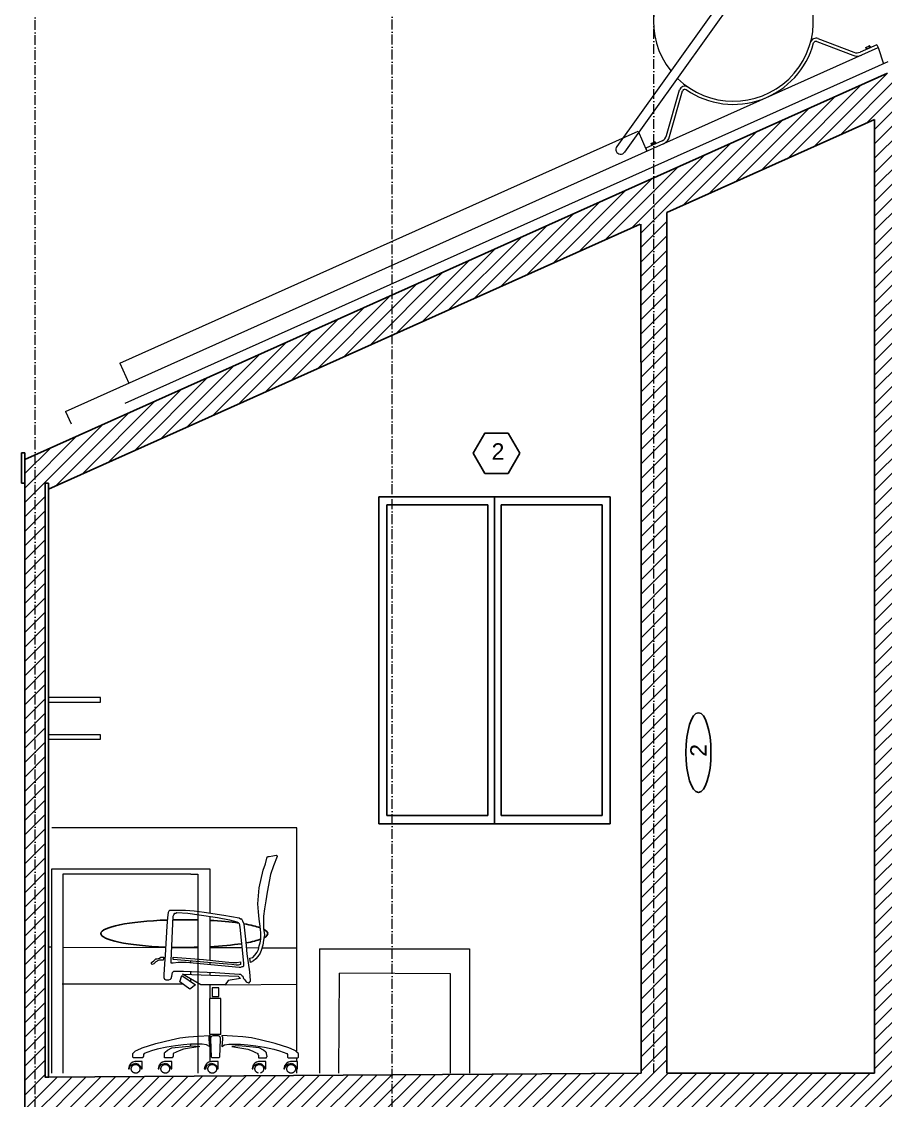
# Model space of a CAD drawing. Header units: millimetres. Extents: x 2499 to 8838, y 1331 to 6209.
# Drawn here: x 2984 to 3301.1, y 1738.9 to 2134.8 of the extents above; entities that cross this region are included whole.
import ezdxf

# ---------------------------------------------------------------- set-up
doc = ezdxf.new("R2010")
doc.units = ezdxf.units.MM
doc.header["$MEASUREMENT"] = 0
doc.linetypes.add('ACAD_ISO10W100', pattern=[18, 12, -3, 0, -3])
doc.layers.add('ARREDI', color=8, linetype='Continuous', lineweight=18)
for name, color, linetype in [('INFISSI', 4, 'Continuous'), ('NUMERAZIONE', 30, 'Continuous'), ('quote nuove', 2, 'Continuous'), ('STRUTTURA', 1, 'Continuous')]:
    doc.layers.add(name, color=color, linetype=linetype)
doc.styles.get("Standard").update_dxf_attribs({"font": 'Arial.ttf'})

msp = doc.modelspace()

# ---------------------------------------------------------------- hatches: boundary and pattern name
at = {"layer": 'STRUTTURA'}
h = msp.add_hatch(dxfattribs=at)
h.set_pattern_fill('ANSI31', color=0, scale=30)
h.set_pattern_definition([(45, (1417.8776, 1769.8616), (-2.6516504, 2.6516504), [])])
h.paths.add_polyline_path([(3120.05, 1748.28), (2993.88, 1747.42), (2993.88, 1747.41), (2992.68, 1747.41), (2992.68, 1871.41), (2992.68, 1965.41), (2993.88, 1965.41), (2993.88, 1963.2), (3120.05, 2019.65), (3120.05, 2034.44), (2988.93, 1975.77), (2988.93, 1499.4), (2993.88, 1499.4), (2993.88, 1730.41), (3114.86, 1730.41), (3114.86, 1499.4), (3120.05, 1499.4)])
h.paths.add_polyline_path([(3301.82, 2115.78), (3216.09, 2077.42), (3216.09, 2062.63), (3297.08, 2098.87), (3297.08, 1748.91), (3220.86, 1748.91), (3220.86, 1958.91), (3220.87, 2064.76), (3211.29, 2060.48), (3211.35, 1958.91), (3211.35, 1748.91), (3120.05, 1748.28), (3120.05, 1499.4), (3124.78, 1499.4), (3124.78, 1730.41), (3297.07, 1730.41), (3297.07, 1499.4), (3301.82, 1499.4)])
h.paths.add_polyline_path([(2988.93, 1975.77), (2985.18, 1974.09), (2985.18, 1965.41), (2985.18, 1499.4), (2988.93, 1499.4)])
h.paths.add_polyline_path([(3211.08, 2060.38), (3216.09, 2062.63), (3216.09, 2077.42), (3120.05, 2034.44), (3120.05, 2019.65)], flags=17)
h.paths.add_polyline_path([(3301.91, 2115.82), (3301.82, 2115.78), (3301.82, 1499.4), (3306.57, 1499.4), (3306.57, 1730.41), (3605.17, 1730.43), (3605.75, 1499.4), (3609.52, 1499.4), (3609.52, 1975.51), (3605.78, 1977.46)])
h.paths.add_polyline_path([(3604.58, 1963.4), (3605.12, 1748.91), (3306.58, 1748.91), (3306.58, 2098.87)], flags=16)
h.paths.add_polyline_path([(3507.74, 1977.81), (3507.74, 1808.11), (3550.27, 1808.11), (3587.93, 1808.11), (3587.93, 1809.11), (3587.94, 1809.11), (3587.94, 1808.11), (3590.43, 1808.11), (3590.43, 1809.42), (3590.43, 1809.42), (3590.43, 1808.11), (3597.8, 1808.11), (3601.13, 1808.11), (3601.13, 1794.82), (3604.59, 1794.81), (3601.13, 1794.81), (3601.13, 1794.82), (3402.83, 1795.29), (3402.72, 1751.85), (3308.25, 1751.85), (3308.25, 2068.58)], flags=0)
h.paths.add_polyline_path([(3502.88, 1980.02), (3502.88, 1973.95), (3454.54, 1973.95), (3451.67, 1968.98), (3443.12, 1968.98), (3440.25, 1973.95), (3393.1, 1973.95), (3393.1, 2029.97)], flags=0)
h.paths.add_polyline_path([(3396.76, 2025.71), (3490.83, 1981.57), (3396.76, 1981.61)], flags=0)
h.paths.add_polyline_path([(3399.2, 2021.08), (3479.41, 1984.05), (3399.2, 1984.05)], flags=0)
h.paths.add_polyline_path([(3416.94, 1980.82), (3420.97, 1980.82), (3429.02, 1980.58), (3429.02, 1979.45), (3420.97, 1979.21), (3416.94, 1979.21)], flags=0)
h.paths.add_polyline_path([(3406.37, 1774.06), (3587.94, 1774.06), (3587.94, 1751.86), (3406.37, 1751.85)], flags=0)
h.paths.add_polyline_path([(3352.39, 1918.79), (3352.39, 1928.99), (3344.97, 1928.99), (3344.97, 1918.79)], flags=8)
h.paths.add_polyline_path([(3443.71, 1970.76), (3451.38, 1970.76), (3451.38, 1983.12), (3443.71, 1983.12)], flags=8)
h.paths.add_polyline_path([(3326.29, 1863.37), (3326.29, 1871.04), (3313.93, 1871.04), (3313.93, 1863.37)], flags=8)

# ---------------------------------------------------------------- linework, layer by layer
at = {"layer": 'ARREDI'}
for p, q in [((3245.12, 2148.58), (3202.45, 2088.95)), ((3247.99, 2146.48), (3205.34, 2086.86)), ((3275.91, 2127.44), (3289.1, 2122.41)), ((3276.32, 2128.53), (3289.52, 2123.49)), ((3297.9, 2126.29), (3291.8, 2123.55)), ((3293.88, 2125.29), (3295.22, 2125.89)), ((3295.29, 2125.86), (3295.55, 2125.29)), ((3297.9, 2126.29), (3298.38, 2125.23)), ((3294.11, 2124.65), (3293.85, 2125.22)), ((3294.41, 2124.78), (3294.15, 2125.35)), ((3294.99, 2125.73), (3295.25, 2125.16)), ((3220.76, 2092.93), (3225.52, 2109.68)), ((3221.87, 2092.61), (3226.64, 2109.38)), ((3219.11, 2091.02), (3213.07, 2088.32)), ((3215.12, 2090.04), (3216.46, 2090.64)), ((3216.23, 2090.48), (3216.49, 2089.91)), ((3216.53, 2090.61), (3216.79, 2090.04)), ((3213.07, 2088.32), (3213.55, 2087.26)), ((3215.35, 2089.4), (3215.1, 2089.97)), ((3215.65, 2089.53), (3215.39, 2090.1)), ((3012.97, 1886.75), (2993.88, 1886.75)), ((2993.88, 1885.08), (3012.97, 1885.08)), ((3012.97, 1885.08), (3012.97, 1886.75)), ((3012.97, 1873.08), (2993.88, 1873.08)), ((3012.97, 1871.41), (3012.97, 1873.08)), ((2993.88, 1871.41), (3012.97, 1871.41)), ((2995.08, 1823.92), (3053.08, 1823.92)), ((3046.08, 1821.9), (2999.18, 1821.9)), ((2999.18, 1821.9), (2999.18, 1748.91)), ((3046.08, 1821.9), (3047.89, 1821.9)), ((3047.89, 1821.9), (3047.89, 1821.9)), ((3047.89, 1821.9), (3048.63, 1821.9)), ((3048.63, 1821.9), (3048.63, 1748.92)), ((3093.38, 1794.55), (3148.38, 1794.55)), ((3093.38, 1794.55), (3093.38, 1748.92)), ((3148.38, 1794.55), (3148.38, 1748.92)), ((3046.08, 1789.38), (3046.08, 1790.06)), ((3046.08, 1785.17), (3046.08, 1786.23)), ((3100.38, 1748.92), (3100.62, 1785.6)), ((3141.38, 1785.32), (3100.62, 1785.6)), ((3141.38, 1748.92), (3141.38, 1785.32)), ((3046.08, 1782.54), (3046.08, 1783.5)), ((3046.08, 1758.93), (3046.08, 1759.53))]:
    msp.add_line(p, q, dxfattribs=at)
at = {"layer": 'ARREDI', "lineweight": 0}
for p, q in [((3084.98, 1838.91), (2995.08, 1838.91)), ((3084.98, 1756.68), (3084.98, 1838.91)), ((3076.16, 1828.65), (3077.49, 1828.92)), ((3077.49, 1828.92), (3077.76, 1828.65)), ((3072.71, 1823.34), (3073.51, 1825.73)), ((3073.51, 1825.73), (3074.04, 1827.86)), ((3074.04, 1827.86), (3074.31, 1828.39)), ((3074.31, 1828.39), (3074.84, 1828.39)), ((3074.84, 1828.39), (3076.16, 1828.65)), ((3076.43, 1824.94), (3075.37, 1821.75)), ((3077.76, 1828.39), (3076.43, 1824.94)), ((3077.76, 1828.65), (3077.76, 1828.39)), ((3071.24, 1816.88), (3072.71, 1823.34)), ((3075.37, 1821.75), (3074.16, 1815.29)), ((3070.71, 1811.04), (3070.98, 1813.96)), ((3070.98, 1813.96), (3071.24, 1816.88)), ((3074.16, 1815.29), (3073.63, 1812.1)), ((3070.98, 1808.12), (3070.71, 1811.04)), ((3073.1, 1809.18), (3072.83, 1806.53)), ((3073.63, 1812.1), (3073.1, 1809.18)), ((3037.52, 1805.99), (3037.26, 1802.81)), ((3037.79, 1807.85), (3037.52, 1805.99)), ((3038.06, 1808.38), (3037.79, 1807.85)), ((3038.32, 1808.65), (3038.06, 1808.38)), ((3039.38, 1808.65), (3038.32, 1808.65)), ((3038.85, 1790.07), (3039.65, 1806.53)), ((3041.51, 1808.65), (3039.38, 1808.65)), ((3039.65, 1806.53), (3039.91, 1807.06)), ((3039.91, 1807.06), (3040.18, 1807.59)), ((3040.18, 1807.59), (3040.71, 1807.59)), ((3040.71, 1807.59), (3040.98, 1807.85)), ((3040.98, 1807.85), (3044.96, 1807.59)), ((3044.16, 1808.65), (3041.51, 1808.65)), ((3047.35, 1808.38), (3044.16, 1808.65)), ((3044.96, 1807.59), (3049.21, 1807.06)), ((3051.06, 1807.85), (3047.35, 1808.38)), ((3049.21, 1807.06), (3055.84, 1805.99)), ((3058.23, 1806.79), (3051.06, 1807.85)), ((3055.84, 1805.99), (3060.36, 1805.2)), ((3063.81, 1805.73), (3058.23, 1806.79)), ((3060.36, 1805.2), (3063.01, 1804.4)), ((3064.34, 1805.46), (3063.81, 1805.73)), ((3064.87, 1805.46), (3064.34, 1805.46)), ((3065.14, 1804.67), (3064.87, 1805.46)), ((3071.24, 1805.46), (3070.98, 1808.12)), ((3071.51, 1802.81), (3071.24, 1805.46)), ((3072.83, 1806.53), (3072.83, 1802.01)), ((3037.26, 1802.81), (3036.73, 1792.19)), ((3063.01, 1804.4), (3063.54, 1804.14)), ((3063.54, 1804.14), (3063.81, 1803.87)), ((3063.81, 1803.87), (3064.07, 1802.54)), ((3064.07, 1802.54), (3065.4, 1789.27)), ((3064.07, 1802.54), (3064.07, 1802.54)), ((3065.67, 1803.61), (3065.14, 1804.67)), ((3066.46, 1796.97), (3065.67, 1803.61)), ((3071.77, 1800.42), (3071.51, 1802.81)), ((3072.83, 1802.01), (3073.1, 1799.62)), ((3071.51, 1796.7), (3071.77, 1798.03)), ((3071.77, 1798.03), (3071.77, 1800.42)), ((3072.83, 1797.76), (3072.57, 1795.91)), ((3073.1, 1799.62), (3072.83, 1797.76)), ((3066.73, 1792.72), (3066.46, 1796.97)), ((3069.65, 1792.19), (3070.44, 1793.25)), ((3070.44, 1793.25), (3070.98, 1794.31)), ((3070.98, 1794.31), (3071.24, 1795.64)), ((3071.24, 1795.64), (3071.51, 1796.7)), ((3072.04, 1794.31), (3071.51, 1792.99)), ((3072.57, 1795.91), (3072.04, 1794.31)), ((3031.68, 1789.56), (3032.48, 1790.09)), ((3031.68, 1789.29), (3031.68, 1789.56)), ((3031.68, 1789.03), (3031.68, 1789.29)), ((3032.48, 1790.09), (3033.28, 1790.89)), ((3033.28, 1789.82), (3032.48, 1789.03)), ((3033.28, 1790.89), (3033.81, 1790.89)), ((3034.34, 1790.36), (3033.28, 1789.82)), ((3033.81, 1790.89), (3034.6, 1791.15)), ((3035.93, 1790.36), (3034.34, 1790.36)), ((3034.6, 1791.15), (3035.14, 1791.42)), ((3035.14, 1791.42), (3036.2, 1791.42)), ((3036.2, 1791.42), (3035.93, 1790.36)), ((3035.93, 1790.36), (3035.93, 1790.36)), ((3036.73, 1792.19), (3036.46, 1789)), ((3038.85, 1789.53), (3038.85, 1790.07)), ((3038.85, 1789.27), (3038.85, 1789.53)), ((3039.12, 1789.27), (3038.85, 1789.27)), ((3039.65, 1789.27), (3039.12, 1789.27)), ((3039.65, 1791.42), (3050.8, 1790.62)), ((3039.65, 1790.62), (3039.65, 1791.42)), ((3057.97, 1789.03), (3039.65, 1790.62)), ((3041.51, 1789.53), (3039.65, 1789.27)), ((3042.57, 1789.53), (3041.51, 1789.53)), ((3044.43, 1789.53), (3042.57, 1789.53)), ((3063.81, 1787.68), (3044.43, 1789.53)), ((3050.8, 1790.62), (3058.76, 1789.82)), ((3058.76, 1789.82), (3061.42, 1789.56)), ((3061.42, 1789.56), (3063.01, 1789.56)), ((3063.01, 1789.56), (3064.34, 1789.82)), ((3064.34, 1789.82), (3064.34, 1788.76)), ((3065.4, 1789.27), (3065.4, 1788.74)), ((3067.79, 1786.08), (3066.73, 1792.72)), ((3066.73, 1792.72), (3066.73, 1792.72)), ((3067.79, 1791.13), (3068.85, 1791.39)), ((3068.06, 1789.53), (3067.79, 1791.13)), ((3069.12, 1790.07), (3068.06, 1789.53)), ((3068.85, 1791.39), (3069.65, 1792.19)), ((3068.85, 1791.39), (3068.85, 1791.39)), ((3069.91, 1790.86), (3069.12, 1790.07)), ((3070.71, 1791.66), (3069.91, 1790.86)), ((3071.51, 1792.99), (3070.71, 1791.66)), ((3031.95, 1788.76), (3031.68, 1789.03)), ((3032.48, 1789.03), (3031.95, 1788.76)), ((3036.46, 1789), (3036.2, 1785.02)), ((3039.12, 1784.49), (3039.38, 1785.82)), ((3039.38, 1785.82), (3039.65, 1786.08)), ((3039.65, 1786.08), (3039.91, 1786.35)), ((3039.91, 1786.35), (3040.44, 1786.35)), ((3040.44, 1786.35), (3041.24, 1786.35)), ((3041.24, 1786.35), (3043.37, 1786.35)), ((3043.37, 1786.35), (3055.05, 1785.82)), ((3055.05, 1785.82), (3063.81, 1785.29)), ((3061.15, 1788.76), (3057.97, 1789.03)), ((3062.75, 1788.5), (3061.15, 1788.76)), ((3063.54, 1788.5), (3062.75, 1788.5)), ((3064.34, 1788.76), (3063.54, 1788.5)), ((3064.34, 1787.68), (3063.81, 1787.68)), ((3064.87, 1787.94), (3064.34, 1787.68)), ((3065.14, 1787.94), (3064.87, 1787.94)), ((3065.4, 1788.21), (3065.14, 1787.94)), ((3065.4, 1788.74), (3065.4, 1788.21)), ((3068.06, 1782.9), (3067.79, 1786.08)), ((3043.22, 1781.52), (2998.89, 1781.52)), ((3036.2, 1785.02), (3036.2, 1783.96)), ((3036.2, 1783.96), (3036.46, 1783.43)), ((3036.46, 1783.43), (3036.99, 1783.16)), ((3036.99, 1783.16), (3037.52, 1783.16)), ((3037.52, 1783.16), (3038.06, 1783.16)), ((3038.06, 1783.16), (3038.59, 1783.43)), ((3038.59, 1783.43), (3038.85, 1783.69)), ((3038.85, 1783.69), (3039.12, 1784.49)), ((3042.04, 1782.37), (3042.83, 1784.76)), ((3045.75, 1779.71), (3042.04, 1782.37)), ((3042.83, 1784.76), (3047.88, 1781.3)), ((3042.83, 1784.76), (3042.83, 1784.76)), ((3043.1, 1785.29), (3063.54, 1784.49)), ((3049.74, 1781.3), (3043.1, 1785.29)), ((3059.83, 1782.9), (3058.76, 1781.3)), ((3058.76, 1781.3), (3084.98, 1781.52)), ((3064.34, 1783.69), (3059.83, 1782.9)), ((3063.54, 1784.49), (3064.34, 1783.69)), ((3063.81, 1785.29), (3064.34, 1785.29)), ((3064.34, 1785.29), (3064.6, 1785.02)), ((3064.34, 1783.69), (3064.34, 1783.69)), ((3064.6, 1785.02), (3064.87, 1784.76)), ((3064.87, 1784.76), (3065.14, 1784.49)), ((3065.14, 1784.49), (3065.4, 1783.69)), ((3065.4, 1783.69), (3065.93, 1783.16)), ((3065.93, 1783.16), (3066.46, 1782.37)), ((3066.46, 1782.37), (3067.26, 1782.1)), ((3067.26, 1782.1), (3067.52, 1782.1)), ((3067.52, 1782.1), (3067.79, 1782.37)), ((3067.79, 1782.37), (3068.06, 1782.63)), ((3068.06, 1782.63), (3068.06, 1782.9)), ((3047.88, 1781.3), (3045.75, 1779.71)), ((3058.76, 1781.3), (3049.74, 1781.3)), ((3056.37, 1780.24), (3053.98, 1780.24)), ((3053.98, 1780.24), (3053.98, 1777.06)), ((3056.37, 1777.06), (3056.37, 1780.24)), ((3056.37, 1780.24), (3056.37, 1780.24)), ((3052.92, 1776.26), (3052.92, 1763.25)), ((3057.17, 1776.26), (3052.92, 1776.26)), ((3053.98, 1777.06), (3056.37, 1777.06)), ((3057.17, 1763.25), (3057.17, 1776.26)), ((3038.85, 1761.13), (3042.04, 1761.92)), ((3042.04, 1761.92), (3045.22, 1762.19)), ((3045.22, 1762.19), (3048.94, 1762.45)), ((3048.94, 1762.45), (3052.92, 1762.72)), ((3052.92, 1762.72), (3052.66, 1762.45)), ((3052.66, 1762.45), (3052.66, 1762.19)), ((3052.66, 1762.19), (3052.66, 1761.39)), ((3052.92, 1763.25), (3057.17, 1763.25)), ((3053.45, 1761.92), (3053.72, 1762.45)), ((3053.45, 1761.39), (3053.45, 1761.92)), ((3053.72, 1762.45), (3054.25, 1762.72)), ((3054.25, 1762.72), (3054.52, 1762.72)), ((3054.52, 1762.72), (3055.05, 1762.72)), ((3055.05, 1762.72), (3055.84, 1762.72)), ((3055.05, 1762.72), (3055.05, 1762.72)), ((3055.84, 1762.72), (3056.11, 1762.72)), ((3056.11, 1762.72), (3056.64, 1762.45)), ((3056.64, 1762.45), (3056.91, 1761.92)), ((3056.91, 1761.92), (3056.91, 1761.39)), ((3061.42, 1762.45), (3057.44, 1762.72)), ((3057.44, 1762.72), (3057.44, 1762.45)), ((3057.44, 1762.45), (3057.7, 1762.19)), ((3057.7, 1762.19), (3057.7, 1761.39)), ((3065.14, 1762.19), (3061.42, 1762.45)), ((3068.32, 1761.92), (3065.14, 1762.19)), ((3071.51, 1761.13), (3068.32, 1761.92)), ((3026.37, 1757.41), (3028.23, 1758.21)), ((3028.23, 1758.21), (3033.28, 1759.8)), ((3033.81, 1757.68), (3031.68, 1757.15)), ((3033.28, 1759.8), (3038.85, 1761.13)), ((3037.26, 1758.47), (3033.81, 1757.68)), ((3040.44, 1759), (3037.26, 1758.47)), ((3037.52, 1757.41), (3039.12, 1758.21)), ((3039.12, 1758.21), (3044.16, 1758.74)), ((3043.37, 1759.27), (3040.44, 1759)), ((3043.37, 1757.68), (3041.77, 1757.15)), ((3046.02, 1759.53), (3043.37, 1759.27)), ((3049.47, 1758.74), (3043.37, 1757.68)), ((3044.16, 1758.74), (3046.82, 1759)), ((3048.14, 1759.53), (3046.02, 1759.53)), ((3046.82, 1759), (3049.47, 1758.74)), ((3050.27, 1759.53), (3048.14, 1759.53)), ((3049.47, 1758.74), (3049.47, 1758.74)), ((3051.86, 1759.27), (3050.27, 1759.53)), ((3052.92, 1758.74), (3051.86, 1759.27)), ((3052.66, 1761.39), (3052.92, 1758.74)), ((3052.92, 1758.74), (3052.92, 1758.74)), ((3053.72, 1754.76), (3053.45, 1761.39)), ((3056.91, 1761.39), (3056.64, 1754.76)), ((3057.7, 1761.39), (3057.44, 1758.74)), ((3057.44, 1758.74), (3058.5, 1759.27)), ((3057.44, 1758.74), (3057.44, 1758.74)), ((3058.5, 1759.27), (3060.09, 1759.53)), ((3060.09, 1759.53), (3062.21, 1759.53)), ((3063.54, 1759), (3061.15, 1758.74)), ((3061.15, 1758.74), (3066.99, 1757.68)), ((3061.15, 1758.74), (3061.15, 1758.74)), ((3062.21, 1759.53), (3064.34, 1759.53)), ((3066.46, 1758.74), (3063.54, 1759)), ((3064.34, 1759.53), (3066.99, 1759.27)), ((3071.24, 1758.21), (3066.46, 1758.74)), ((3066.99, 1759.27), (3069.91, 1759)), ((3066.99, 1757.68), (3068.59, 1757.15)), ((3069.91, 1759), (3073.1, 1758.47)), ((3072.83, 1757.41), (3071.24, 1758.21)), ((3077.08, 1759.8), (3071.51, 1761.13)), ((3073.1, 1758.47), (3076.55, 1757.68)), ((3076.55, 1757.68), (3078.67, 1757.15)), ((3082.13, 1758.21), (3077.08, 1759.8)), ((3083.98, 1757.41), (3082.13, 1758.21)), ((3024.78, 1756.08), (3025.05, 1756.35)), ((3024.78, 1755.02), (3024.78, 1756.08)), ((3024.78, 1754.76), (3024.78, 1755.02)), ((3025.05, 1754.49), (3024.78, 1754.76)), ((3025.05, 1756.35), (3025.31, 1756.61)), ((3025.31, 1754.49), (3025.05, 1754.49)), ((3025.31, 1756.61), (3025.84, 1757.15)), ((3025.58, 1754.49), (3025.31, 1754.49)), ((3027.97, 1754.49), (3025.58, 1754.49)), ((3025.84, 1757.15), (3026.37, 1757.41)), ((3028.5, 1754.49), (3027.97, 1754.49)), ((3028.76, 1755.02), (3028.5, 1754.76)), ((3028.5, 1754.76), (3028.5, 1754.49)), ((3029.03, 1756.08), (3028.76, 1755.82)), ((3028.76, 1755.82), (3028.76, 1755.55)), ((3028.76, 1755.55), (3028.76, 1755.02)), ((3030.36, 1756.61), (3029.03, 1756.08)), ((3031.68, 1757.15), (3030.36, 1756.61)), ((3036.46, 1756.35), (3036.73, 1756.61)), ((3036.46, 1756.08), (3036.46, 1756.35)), ((3036.46, 1755.02), (3036.46, 1756.08)), ((3036.46, 1754.76), (3036.46, 1755.02)), ((3036.46, 1754.49), (3036.46, 1754.76)), ((3036.73, 1754.49), (3036.46, 1754.49)), ((3036.73, 1756.61), (3037.52, 1757.41)), ((3036.99, 1754.49), (3036.73, 1754.49)), ((3038.85, 1754.49), (3036.99, 1754.49)), ((3039.38, 1754.49), (3038.85, 1754.49)), ((3039.65, 1755.02), (3039.38, 1754.76)), ((3039.38, 1754.76), (3039.38, 1754.49)), ((3040.71, 1756.61), (3039.65, 1756.08)), ((3039.65, 1756.08), (3039.65, 1755.82)), ((3039.65, 1755.82), (3039.65, 1755.55)), ((3039.65, 1755.55), (3039.65, 1755.02)), ((3041.77, 1757.15), (3040.71, 1756.61)), ((3053.98, 1754.49), (3053.72, 1754.76)), ((3055.05, 1754.49), (3053.98, 1754.49)), ((3056.11, 1754.49), (3055.05, 1754.49)), ((3056.37, 1754.49), (3056.11, 1754.49)), ((3056.64, 1754.76), (3056.37, 1754.49)), ((3068.59, 1757.15), (3069.65, 1756.61)), ((3069.65, 1756.61), (3070.71, 1756.08)), ((3070.71, 1756.08), (3070.71, 1755.82)), ((3070.71, 1755.82), (3070.98, 1755.55)), ((3070.98, 1755.55), (3070.98, 1755.02)), ((3070.98, 1755.02), (3070.98, 1754.76)), ((3070.98, 1754.76), (3070.98, 1754.49)), ((3070.98, 1754.49), (3071.51, 1754.49)), ((3071.51, 1754.49), (3073.37, 1754.49)), ((3073.63, 1756.61), (3072.83, 1757.41)), ((3073.37, 1754.49), (3073.63, 1754.49)), ((3073.9, 1756.35), (3073.63, 1756.61)), ((3073.63, 1754.49), (3073.9, 1754.49)), ((3073.9, 1756.08), (3073.9, 1756.35)), ((3074.16, 1755.02), (3073.9, 1756.08)), ((3073.9, 1754.76), (3074.16, 1755.02)), ((3073.9, 1754.49), (3073.9, 1754.76)), ((3078.67, 1757.15), (3080, 1756.61)), ((3080, 1756.61), (3081.33, 1756.08)), ((3081.33, 1756.08), (3081.6, 1755.82)), ((3081.6, 1755.82), (3081.6, 1755.55)), ((3081.6, 1755.55), (3081.6, 1755.02)), ((3081.6, 1755.02), (3081.6, 1754.76)), ((3081.6, 1754.76), (3081.86, 1754.49)), ((3081.86, 1754.49), (3082.39, 1754.49)), ((3082.39, 1754.49), (3084.78, 1754.49)), ((3084.52, 1757.15), (3083.98, 1757.41)), ((3085.05, 1756.61), (3084.52, 1757.15)), ((3084.78, 1754.49), (3085.05, 1754.49)), ((3084.98, 1753.16), (3084.98, 1754.49)), ((3085.31, 1756.35), (3085.05, 1756.61)), ((3085.05, 1754.49), (3085.31, 1754.49)), ((3085.58, 1756.08), (3085.31, 1756.35)), ((3085.31, 1754.49), (3085.58, 1754.76)), ((3085.58, 1755.02), (3085.58, 1756.08)), ((3085.58, 1754.76), (3085.58, 1755.02)), ((3023.45, 1751.57), (3023.19, 1750.51)), ((3023.19, 1750.51), (3023.45, 1750.51)), ((3023.19, 1750.51), (3023.19, 1750.51)), ((3023.98, 1752.37), (3023.45, 1751.57)), ((3023.45, 1750.51), (3023.72, 1751.3)), ((3023.72, 1751.3), (3024.25, 1751.84)), ((3024.25, 1752.63), (3023.98, 1752.37)), ((3024.78, 1752.9), (3024.25, 1752.63)), ((3024.25, 1751.84), (3024.52, 1752.1)), ((3024.25, 1750.61), (3024.26, 1750.71)), ((3024.25, 1750.51), (3024.25, 1750.61)), ((3024.25, 1750.41), (3024.25, 1750.51)), ((3024.26, 1750.31), (3024.25, 1750.41)), ((3024.26, 1750.71), (3024.28, 1750.81)), ((3024.28, 1750.21), (3024.26, 1750.31)), ((3024.28, 1750.81), (3024.3, 1750.91)), ((3024.3, 1750.11), (3024.28, 1750.21)), ((3024.3, 1750.91), (3024.33, 1751.01)), ((3024.33, 1750.01), (3024.3, 1750.11)), ((3024.33, 1751.01), (3024.36, 1751.1)), ((3024.36, 1749.92), (3024.33, 1750.01)), ((3024.36, 1751.1), (3024.4, 1751.19)), ((3024.4, 1749.82), (3024.36, 1749.92)), ((3024.4, 1751.19), (3024.45, 1751.28)), ((3024.45, 1749.73), (3024.4, 1749.82)), ((3024.45, 1751.28), (3024.5, 1751.37)), ((3024.5, 1749.65), (3024.45, 1749.73)), ((3024.5, 1751.37), (3024.56, 1751.45)), ((3024.52, 1752.1), (3025.05, 1752.37)), ((3024.56, 1751.45), (3024.62, 1751.53)), ((3024.62, 1751.53), (3024.69, 1751.61)), ((3024.69, 1751.61), (3024.76, 1751.68)), ((3024.76, 1751.68), (3024.84, 1751.74)), ((3025.58, 1753.16), (3024.78, 1752.9)), ((3024.84, 1751.74), (3024.92, 1751.81)), ((3024.92, 1751.81), (3025, 1751.86)), ((3025, 1751.86), (3025.09, 1751.91)), ((3025.05, 1752.37), (3025.31, 1752.37)), ((3025.09, 1751.91), (3025.18, 1751.96)), ((3025.18, 1751.96), (3025.27, 1752)), ((3025.27, 1752), (3025.37, 1752.03)), ((3025.31, 1752.37), (3025.84, 1752.63)), ((3025.37, 1752.03), (3025.47, 1752.06)), ((3025.47, 1752.06), (3025.57, 1752.08)), ((3025.57, 1752.08), (3025.67, 1752.09)), ((3028.23, 1753.16), (3025.58, 1753.16)), ((3025.67, 1752.09), (3025.77, 1752.1)), ((3025.77, 1752.1), (3025.87, 1752.1)), ((3025.84, 1752.63), (3026.64, 1752.37)), ((3025.87, 1752.1), (3025.97, 1752.1)), ((3025.97, 1752.1), (3026.07, 1752.08)), ((3026.07, 1752.08), (3026.17, 1752.07)), ((3026.17, 1752.07), (3026.27, 1752.04)), ((3026.27, 1752.04), (3026.36, 1752.01)), ((3026.36, 1752.01), (3026.46, 1751.98)), ((3026.46, 1751.98), (3026.55, 1751.94)), ((3026.55, 1751.94), (3026.64, 1751.89)), ((3026.64, 1752.37), (3027.17, 1751.84)), ((3026.64, 1751.89), (3026.73, 1751.83)), ((3026.73, 1751.83), (3026.81, 1751.78)), ((3026.81, 1751.78), (3026.89, 1751.71)), ((3026.89, 1751.71), (3026.96, 1751.64)), ((3026.96, 1751.64), (3027.03, 1751.57)), ((3027.03, 1751.57), (3027.1, 1751.49)), ((3027.1, 1751.49), (3027.16, 1751.41)), ((3027.16, 1751.41), (3027.21, 1751.33)), ((3027.21, 1749.69), (3027.16, 1749.6)), ((3027.17, 1751.84), (3027.7, 1751.3)), ((3027.21, 1751.33), (3027.26, 1751.24)), ((3027.26, 1749.78), (3027.21, 1749.69)), ((3027.26, 1751.24), (3027.3, 1751.15)), ((3027.3, 1749.87), (3027.26, 1749.78)), ((3027.3, 1751.15), (3027.34, 1751.05)), ((3027.34, 1749.96), (3027.3, 1749.87)), ((3027.34, 1751.05), (3027.37, 1750.96)), ((3027.37, 1750.06), (3027.34, 1749.96)), ((3027.37, 1750.96), (3027.4, 1750.86)), ((3027.4, 1750.16), (3027.37, 1750.06)), ((3027.4, 1750.86), (3027.42, 1750.76)), ((3027.42, 1750.26), (3027.4, 1750.16)), ((3027.42, 1750.76), (3027.43, 1750.66)), ((3027.43, 1750.36), (3027.42, 1750.26)), ((3027.43, 1750.66), (3027.44, 1750.56)), ((3027.44, 1750.46), (3027.43, 1750.36)), ((3027.44, 1750.56), (3027.44, 1750.46)), ((3027.7, 1751.3), (3027.97, 1750.51)), ((3027.97, 1750.51), (3028.23, 1750.51)), ((3028.23, 1750.51), (3028.23, 1753.16)), ((3034.34, 1751.57), (3034.07, 1750.51)), ((3034.07, 1750.51), (3034.34, 1750.51)), ((3034.07, 1750.51), (3034.07, 1750.51)), ((3034.87, 1752.37), (3034.34, 1751.57)), ((3034.34, 1750.51), (3034.6, 1751.3)), ((3034.6, 1751.3), (3035.14, 1751.84)), ((3035.14, 1752.63), (3034.87, 1752.37)), ((3035.67, 1752.9), (3035.14, 1752.63)), ((3035.14, 1751.84), (3035.4, 1752.1)), ((3035.14, 1750.61), (3035.15, 1750.71)), ((3035.14, 1750.51), (3035.14, 1750.61)), ((3035.14, 1750.41), (3035.14, 1750.51)), ((3035.15, 1750.31), (3035.14, 1750.41)), ((3035.15, 1750.71), (3035.16, 1750.81)), ((3035.16, 1750.21), (3035.15, 1750.31)), ((3035.16, 1750.81), (3035.19, 1750.91)), ((3035.19, 1750.11), (3035.16, 1750.21)), ((3035.19, 1750.91), (3035.21, 1751.01)), ((3035.21, 1750.01), (3035.19, 1750.11)), ((3035.21, 1751.01), (3035.25, 1751.1)), ((3035.25, 1749.92), (3035.21, 1750.01)), ((3035.25, 1751.1), (3035.29, 1751.19)), ((3035.29, 1749.82), (3035.25, 1749.92)), ((3035.29, 1751.19), (3035.34, 1751.28)), ((3035.34, 1749.73), (3035.29, 1749.82)), ((3035.34, 1751.28), (3035.39, 1751.37)), ((3035.39, 1749.65), (3035.34, 1749.73)), ((3035.39, 1751.37), (3035.45, 1751.45)), ((3035.4, 1752.1), (3035.93, 1752.37)), ((3035.45, 1751.45), (3035.51, 1751.53)), ((3035.51, 1751.53), (3035.58, 1751.61)), ((3035.58, 1751.61), (3035.65, 1751.68)), ((3035.65, 1751.68), (3035.72, 1751.74)), ((3036.46, 1753.16), (3035.67, 1752.9)), ((3035.72, 1751.74), (3035.8, 1751.81)), ((3035.8, 1751.81), (3035.89, 1751.86)), ((3035.89, 1751.86), (3035.98, 1751.91)), ((3035.93, 1752.37), (3036.2, 1752.37)), ((3035.98, 1751.91), (3036.07, 1751.96)), ((3036.07, 1751.96), (3036.16, 1752)), ((3036.16, 1752), (3036.26, 1752.03)), ((3036.2, 1752.37), (3036.73, 1752.63)), ((3036.26, 1752.03), (3036.35, 1752.06)), ((3036.35, 1752.06), (3036.45, 1752.08)), ((3036.45, 1752.08), (3036.55, 1752.09)), ((3039.12, 1753.16), (3036.46, 1753.16)), ((3036.55, 1752.09), (3036.65, 1752.1)), ((3036.65, 1752.1), (3036.75, 1752.1)), ((3036.73, 1752.63), (3037.52, 1752.37)), ((3036.75, 1752.1), (3036.85, 1752.1)), ((3036.85, 1752.1), (3036.95, 1752.08)), ((3036.95, 1752.08), (3037.05, 1752.07)), ((3037.05, 1752.07), (3037.15, 1752.04)), ((3037.15, 1752.04), (3037.25, 1752.01)), ((3037.25, 1752.01), (3037.34, 1751.98)), ((3037.34, 1751.98), (3037.44, 1751.94)), ((3037.44, 1751.94), (3037.52, 1751.89)), ((3037.52, 1752.37), (3038.06, 1751.84)), ((3037.52, 1751.89), (3037.61, 1751.83)), ((3037.61, 1751.83), (3037.69, 1751.78)), ((3037.69, 1751.78), (3037.77, 1751.71)), ((3037.77, 1751.71), (3037.85, 1751.64)), ((3037.85, 1751.64), (3037.92, 1751.57)), ((3037.92, 1751.57), (3037.98, 1751.49)), ((3037.98, 1751.49), (3038.04, 1751.41)), ((3038.04, 1751.41), (3038.09, 1751.33)), ((3038.09, 1749.69), (3038.04, 1749.6)), ((3038.06, 1751.84), (3038.59, 1751.3)), ((3038.09, 1751.33), (3038.14, 1751.24)), ((3038.14, 1749.78), (3038.09, 1749.69)), ((3038.14, 1751.24), (3038.19, 1751.15)), ((3038.19, 1749.87), (3038.14, 1749.78)), ((3038.19, 1751.15), (3038.22, 1751.05)), ((3038.22, 1749.96), (3038.19, 1749.87)), ((3038.22, 1751.05), (3038.26, 1750.96)), ((3038.26, 1750.06), (3038.22, 1749.96)), ((3038.26, 1750.96), (3038.28, 1750.86)), ((3038.28, 1750.16), (3038.26, 1750.06)), ((3038.28, 1750.86), (3038.3, 1750.76)), ((3038.3, 1750.26), (3038.28, 1750.16)), ((3038.3, 1750.76), (3038.31, 1750.66)), ((3038.31, 1750.36), (3038.3, 1750.26)), ((3038.31, 1750.66), (3038.32, 1750.56)), ((3038.32, 1750.46), (3038.31, 1750.36)), ((3038.32, 1750.56), (3038.32, 1750.46)), ((3038.59, 1751.3), (3038.85, 1750.51)), ((3038.85, 1750.51), (3039.12, 1750.51)), ((3039.12, 1750.51), (3039.12, 1753.16)), ((3051.33, 1751.57), (3051.06, 1750.51)), ((3051.06, 1750.51), (3051.6, 1750.51)), ((3051.06, 1750.51), (3051.06, 1750.51)), ((3051.86, 1752.37), (3051.33, 1751.57)), ((3051.6, 1750.51), (3051.86, 1751.3)), ((3052.13, 1752.63), (3051.86, 1752.37)), ((3051.86, 1751.3), (3052.13, 1751.84)), ((3052.66, 1752.9), (3052.13, 1752.63)), ((3052.13, 1751.84), (3052.66, 1752.1)), ((3052.39, 1750.61), (3052.4, 1750.71)), ((3052.39, 1750.51), (3052.39, 1750.61)), ((3052.39, 1750.41), (3052.39, 1750.51)), ((3052.4, 1750.31), (3052.39, 1750.41)), ((3052.4, 1750.71), (3052.42, 1750.81)), ((3052.42, 1750.21), (3052.4, 1750.31)), ((3052.42, 1750.81), (3052.44, 1750.91)), ((3052.44, 1750.11), (3052.42, 1750.21)), ((3052.44, 1750.91), (3052.47, 1751.01)), ((3052.47, 1750.01), (3052.44, 1750.11)), ((3052.47, 1751.01), (3052.51, 1751.1)), ((3052.51, 1749.92), (3052.47, 1750.01)), ((3052.51, 1751.1), (3052.55, 1751.19)), ((3052.55, 1749.82), (3052.51, 1749.92)), ((3052.55, 1751.19), (3052.59, 1751.28)), ((3052.59, 1749.73), (3052.55, 1749.82)), ((3052.59, 1751.28), (3052.64, 1751.37)), ((3052.64, 1749.65), (3052.59, 1749.73)), ((3052.64, 1751.37), (3052.7, 1751.45)), ((3053.72, 1753.16), (3052.66, 1752.9)), ((3052.66, 1752.1), (3052.92, 1752.37)), ((3052.7, 1751.45), (3052.76, 1751.53)), ((3052.76, 1751.53), (3052.83, 1751.61)), ((3052.83, 1751.61), (3052.9, 1751.68)), ((3052.9, 1751.68), (3052.98, 1751.74)), ((3052.92, 1752.37), (3053.19, 1752.37)), ((3052.98, 1751.74), (3053.06, 1751.81)), ((3053.06, 1751.81), (3053.14, 1751.86)), ((3053.14, 1751.86), (3053.23, 1751.91)), ((3053.19, 1752.37), (3053.72, 1752.63)), ((3053.23, 1751.91), (3053.32, 1751.96)), ((3053.32, 1751.96), (3053.42, 1752)), ((3053.42, 1752), (3053.51, 1752.03)), ((3053.51, 1752.03), (3053.61, 1752.06)), ((3053.61, 1752.06), (3053.71, 1752.08)), ((3053.71, 1752.08), (3053.81, 1752.09)), ((3056.11, 1753.16), (3053.72, 1753.16)), ((3053.72, 1752.63), (3054.52, 1752.37)), ((3053.81, 1752.09), (3053.91, 1752.1)), ((3053.91, 1752.1), (3054.01, 1752.1)), ((3054.01, 1752.1), (3054.11, 1752.1)), ((3054.11, 1752.1), (3054.21, 1752.08)), ((3054.21, 1752.08), (3054.31, 1752.07)), ((3054.31, 1752.07), (3054.41, 1752.04)), ((3054.41, 1752.04), (3054.51, 1752.01)), ((3054.51, 1752.01), (3054.6, 1751.98)), ((3054.52, 1752.37), (3055.31, 1751.84)), ((3054.6, 1751.98), (3054.69, 1751.94)), ((3054.69, 1751.94), (3054.78, 1751.89)), ((3054.78, 1751.89), (3054.87, 1751.83)), ((3054.87, 1751.83), (3054.95, 1751.78)), ((3054.95, 1751.78), (3055.03, 1751.71)), ((3055.03, 1751.71), (3055.1, 1751.64)), ((3055.1, 1751.64), (3055.17, 1751.57)), ((3055.17, 1751.57), (3055.24, 1751.49)), ((3055.24, 1751.49), (3055.3, 1751.41)), ((3055.3, 1751.41), (3055.35, 1751.33)), ((3055.35, 1749.69), (3055.3, 1749.6)), ((3055.31, 1751.84), (3055.84, 1751.3)), ((3055.35, 1751.33), (3055.4, 1751.24)), ((3055.4, 1749.78), (3055.35, 1749.69)), ((3055.4, 1751.24), (3055.44, 1751.15)), ((3055.44, 1749.87), (3055.4, 1749.78)), ((3055.44, 1751.15), (3055.48, 1751.05)), ((3055.48, 1749.96), (3055.44, 1749.87)), ((3055.48, 1751.05), (3055.51, 1750.96)), ((3055.51, 1750.06), (3055.48, 1749.96)), ((3055.51, 1750.96), (3055.54, 1750.86)), ((3055.54, 1750.16), (3055.51, 1750.06)), ((3055.54, 1750.86), (3055.56, 1750.76)), ((3055.56, 1750.26), (3055.54, 1750.16)), ((3055.56, 1750.76), (3055.57, 1750.66)), ((3055.57, 1750.36), (3055.56, 1750.26)), ((3055.57, 1750.66), (3055.58, 1750.56)), ((3055.58, 1750.46), (3055.57, 1750.36)), ((3055.58, 1750.56), (3055.58, 1750.46)), ((3055.84, 1751.3), (3055.84, 1750.51)), ((3055.84, 1750.51), (3056.11, 1750.51)), ((3056.11, 1750.51), (3056.11, 1753.16)), ((3068.85, 1751.57), (3068.59, 1750.51)), ((3068.59, 1750.51), (3068.85, 1750.51)), ((3068.59, 1750.51), (3068.59, 1750.51)), ((3069.38, 1752.37), (3068.85, 1751.57)), ((3068.85, 1750.51), (3069.12, 1751.3)), ((3069.12, 1751.3), (3069.65, 1751.84)), ((3069.65, 1752.63), (3069.38, 1752.37)), ((3070.18, 1752.9), (3069.65, 1752.63)), ((3069.65, 1751.84), (3069.91, 1752.1)), ((3069.65, 1750.61), (3069.66, 1750.71)), ((3069.65, 1750.51), (3069.65, 1750.61)), ((3069.65, 1750.41), (3069.65, 1750.51)), ((3069.66, 1750.31), (3069.65, 1750.41)), ((3069.66, 1750.71), (3069.68, 1750.81)), ((3069.68, 1750.21), (3069.66, 1750.31)), ((3069.68, 1750.81), (3069.7, 1750.91)), ((3069.7, 1750.11), (3069.68, 1750.21)), ((3069.7, 1750.91), (3069.73, 1751.01)), ((3069.73, 1750.01), (3069.7, 1750.11)), ((3069.73, 1751.01), (3069.76, 1751.1)), ((3069.76, 1749.92), (3069.73, 1750.01)), ((3069.76, 1751.1), (3069.8, 1751.19)), ((3069.8, 1749.82), (3069.76, 1749.92)), ((3069.8, 1751.19), (3069.85, 1751.28)), ((3069.85, 1749.73), (3069.8, 1749.82)), ((3069.85, 1751.28), (3069.9, 1751.37)), ((3069.9, 1749.65), (3069.85, 1749.73)), ((3069.9, 1751.37), (3069.96, 1751.45)), ((3069.91, 1752.1), (3070.44, 1752.37)), ((3069.96, 1751.45), (3070.02, 1751.53)), ((3070.02, 1751.53), (3070.09, 1751.61)), ((3070.09, 1751.61), (3070.16, 1751.68)), ((3070.16, 1751.68), (3070.24, 1751.74)), ((3070.98, 1753.16), (3070.18, 1752.9)), ((3070.24, 1751.74), (3070.32, 1751.81)), ((3070.32, 1751.81), (3070.4, 1751.86)), ((3070.4, 1751.86), (3070.49, 1751.91)), ((3070.44, 1752.37), (3070.71, 1752.37)), ((3070.49, 1751.91), (3070.58, 1751.96)), ((3070.58, 1751.96), (3070.67, 1752)), ((3070.67, 1752), (3070.77, 1752.03)), ((3070.71, 1752.37), (3071.24, 1752.63)), ((3070.77, 1752.03), (3070.87, 1752.06)), ((3070.87, 1752.06), (3070.96, 1752.08)), ((3070.96, 1752.08), (3071.06, 1752.09)), ((3073.63, 1753.16), (3070.98, 1753.16)), ((3071.06, 1752.09), (3071.17, 1752.1)), ((3071.17, 1752.1), (3071.27, 1752.1)), ((3071.24, 1752.63), (3072.04, 1752.37)), ((3071.27, 1752.1), (3071.37, 1752.1)), ((3071.37, 1752.1), (3071.47, 1752.08)), ((3071.47, 1752.08), (3071.57, 1752.07)), ((3071.57, 1752.07), (3071.67, 1752.04)), ((3071.67, 1752.04), (3071.76, 1752.01)), ((3071.76, 1752.01), (3071.86, 1751.98)), ((3071.86, 1751.98), (3071.95, 1751.94)), ((3071.95, 1751.94), (3072.04, 1751.89)), ((3072.04, 1752.37), (3072.57, 1751.84)), ((3072.04, 1751.89), (3072.12, 1751.83)), ((3072.12, 1751.83), (3072.21, 1751.78)), ((3072.21, 1751.78), (3072.28, 1751.71)), ((3072.28, 1751.71), (3072.36, 1751.64)), ((3072.36, 1751.64), (3072.43, 1751.57)), ((3072.43, 1751.57), (3072.49, 1751.49)), ((3072.49, 1751.49), (3072.55, 1751.41)), ((3072.55, 1751.41), (3072.61, 1751.33)), ((3072.61, 1749.69), (3072.55, 1749.6)), ((3072.57, 1751.84), (3073.1, 1751.3)), ((3072.61, 1751.33), (3072.66, 1751.24)), ((3072.66, 1749.78), (3072.61, 1749.69)), ((3072.66, 1751.24), (3072.7, 1751.15)), ((3072.7, 1749.87), (3072.66, 1749.78)), ((3072.7, 1751.15), (3072.74, 1751.05)), ((3072.74, 1749.96), (3072.7, 1749.87)), ((3072.74, 1751.05), (3072.77, 1750.96)), ((3072.77, 1750.06), (3072.74, 1749.96)), ((3072.77, 1750.96), (3072.8, 1750.86)), ((3072.8, 1750.16), (3072.77, 1750.06)), ((3072.8, 1750.86), (3072.81, 1750.76)), ((3072.81, 1750.26), (3072.8, 1750.16)), ((3072.81, 1750.76), (3072.83, 1750.66)), ((3072.83, 1750.36), (3072.81, 1750.26)), ((3072.83, 1750.66), (3072.83, 1750.56)), ((3072.83, 1750.56), (3072.83, 1750.46)), ((3072.83, 1750.46), (3072.83, 1750.36)), ((3073.1, 1751.3), (3073.37, 1750.51)), ((3073.37, 1750.51), (3073.63, 1750.51)), ((3073.63, 1750.51), (3073.63, 1753.16)), ((3080.53, 1751.57), (3080.27, 1750.51)), ((3080.27, 1750.51), (3080.53, 1750.51)), ((3080.27, 1750.51), (3080.27, 1750.51)), ((3081.06, 1752.37), (3080.53, 1751.57)), ((3080.53, 1750.51), (3080.8, 1751.3)), ((3080.8, 1751.3), (3081.33, 1751.84)), ((3081.33, 1752.63), (3081.06, 1752.37)), ((3081.86, 1752.9), (3081.33, 1752.63)), ((3081.33, 1751.84), (3081.6, 1752.1)), ((3081.33, 1750.61), (3081.34, 1750.71)), ((3081.33, 1750.51), (3081.33, 1750.61)), ((3081.33, 1750.41), (3081.33, 1750.51)), ((3081.34, 1750.31), (3081.33, 1750.41)), ((3081.34, 1750.71), (3081.36, 1750.81)), ((3081.36, 1750.21), (3081.34, 1750.31)), ((3081.36, 1750.81), (3081.38, 1750.91)), ((3081.38, 1750.11), (3081.36, 1750.21)), ((3081.38, 1750.91), (3081.41, 1751.01)), ((3081.41, 1750.01), (3081.38, 1750.11)), ((3081.41, 1751.01), (3081.44, 1751.1)), ((3081.44, 1749.92), (3081.41, 1750.01)), ((3081.44, 1751.1), (3081.48, 1751.19)), ((3081.48, 1749.82), (3081.44, 1749.92)), ((3081.48, 1751.19), (3081.53, 1751.28)), ((3081.53, 1749.73), (3081.48, 1749.82)), ((3081.53, 1751.28), (3081.58, 1751.37)), ((3081.58, 1749.65), (3081.53, 1749.73)), ((3081.58, 1751.37), (3081.64, 1751.45)), ((3081.6, 1752.1), (3081.86, 1752.37)), ((3081.64, 1751.45), (3081.7, 1751.53)), ((3081.7, 1751.53), (3081.77, 1751.61)), ((3081.77, 1751.61), (3081.84, 1751.68)), ((3081.84, 1751.68), (3081.92, 1751.74)), ((3082.66, 1753.16), (3081.86, 1752.9)), ((3081.86, 1752.37), (3082.39, 1752.37)), ((3081.92, 1751.74), (3082, 1751.81)), ((3082, 1751.81), (3082.08, 1751.86)), ((3082.08, 1751.86), (3082.17, 1751.91)), ((3082.17, 1751.91), (3082.26, 1751.96)), ((3082.26, 1751.96), (3082.35, 1752)), ((3082.35, 1752), (3082.45, 1752.03)), ((3082.39, 1752.37), (3082.92, 1752.63)), ((3082.45, 1752.03), (3082.55, 1752.06)), ((3082.55, 1752.06), (3082.65, 1752.08)), ((3082.65, 1752.08), (3082.75, 1752.09)), ((3085.31, 1753.16), (3082.66, 1753.16)), ((3082.75, 1752.09), (3082.85, 1752.1)), ((3082.85, 1752.1), (3082.95, 1752.1)), ((3082.92, 1752.63), (3083.72, 1752.37)), ((3082.95, 1752.1), (3083.05, 1752.1)), ((3083.05, 1752.1), (3083.15, 1752.08)), ((3083.15, 1752.08), (3083.25, 1752.07)), ((3083.25, 1752.07), (3083.35, 1752.04)), ((3083.35, 1752.04), (3083.44, 1752.01)), ((3083.44, 1752.01), (3083.54, 1751.98)), ((3083.54, 1751.98), (3083.63, 1751.94)), ((3083.63, 1751.94), (3083.72, 1751.89)), ((3083.72, 1752.37), (3084.25, 1751.84)), ((3083.72, 1751.89), (3083.81, 1751.83)), ((3083.81, 1751.83), (3083.89, 1751.78)), ((3083.89, 1751.78), (3083.97, 1751.71)), ((3083.97, 1751.71), (3084.04, 1751.64)), ((3084.04, 1751.64), (3084.11, 1751.57)), ((3084.11, 1751.57), (3084.17, 1751.49)), ((3084.17, 1751.49), (3084.23, 1751.41)), ((3084.23, 1751.41), (3084.29, 1751.33)), ((3084.29, 1749.69), (3084.23, 1749.6)), ((3084.25, 1751.84), (3084.78, 1751.3)), ((3084.29, 1751.33), (3084.34, 1751.24)), ((3084.34, 1749.78), (3084.29, 1749.69)), ((3084.34, 1751.24), (3084.38, 1751.15)), ((3084.38, 1749.87), (3084.34, 1749.78)), ((3084.38, 1751.15), (3084.42, 1751.05)), ((3084.42, 1749.96), (3084.38, 1749.87)), ((3084.42, 1751.05), (3084.45, 1750.96)), ((3084.45, 1750.06), (3084.42, 1749.96)), ((3084.45, 1750.96), (3084.48, 1750.86)), ((3084.48, 1750.16), (3084.45, 1750.06)), ((3084.48, 1750.86), (3084.5, 1750.76)), ((3084.5, 1750.26), (3084.48, 1750.16)), ((3084.5, 1750.76), (3084.51, 1750.66)), ((3084.51, 1750.36), (3084.5, 1750.26)), ((3084.51, 1750.66), (3084.51, 1750.56)), ((3084.51, 1750.56), (3084.51, 1750.46)), ((3084.51, 1750.46), (3084.51, 1750.36)), ((3084.78, 1751.3), (3085.05, 1750.51)), ((3084.98, 1748.91), (3084.98, 1750.7)), ((3085.05, 1750.51), (3085.31, 1750.51)), ((3085.31, 1750.51), (3085.31, 1753.16)), ((3024.56, 1749.56), (3024.5, 1749.65)), ((3024.62, 1749.48), (3024.56, 1749.56)), ((3024.69, 1749.41), (3024.62, 1749.48)), ((3024.76, 1749.34), (3024.69, 1749.41)), ((3024.84, 1749.27), (3024.76, 1749.34)), ((3024.92, 1749.21), (3024.84, 1749.27)), ((3025, 1749.15), (3024.92, 1749.21)), ((3025.09, 1749.1), (3025, 1749.15)), ((3025.18, 1749.06), (3025.09, 1749.1)), ((3025.27, 1749.02), (3025.18, 1749.06)), ((3025.37, 1748.99), (3025.27, 1749.02)), ((3025.47, 1748.96), (3025.37, 1748.99)), ((3025.57, 1748.94), (3025.47, 1748.96)), ((3025.67, 1748.92), (3025.57, 1748.94)), ((3025.77, 1748.92), (3025.67, 1748.92)), ((3025.87, 1748.92), (3025.77, 1748.92)), ((3025.97, 1748.92), (3025.87, 1748.92)), ((3026.07, 1748.93), (3025.97, 1748.92)), ((3026.17, 1748.95), (3026.07, 1748.93)), ((3026.27, 1748.97), (3026.17, 1748.95)), ((3026.36, 1749), (3026.27, 1748.97)), ((3026.46, 1749.04), (3026.36, 1749)), ((3026.55, 1749.08), (3026.46, 1749.04)), ((3026.64, 1749.13), (3026.55, 1749.08)), ((3026.73, 1749.18), (3026.64, 1749.13)), ((3026.81, 1749.24), (3026.73, 1749.18)), ((3026.89, 1749.3), (3026.81, 1749.24)), ((3026.96, 1749.37), (3026.89, 1749.3)), ((3027.03, 1749.45), (3026.96, 1749.37)), ((3027.1, 1749.52), (3027.03, 1749.45)), ((3027.16, 1749.6), (3027.1, 1749.52)), ((3035.45, 1749.56), (3035.39, 1749.65)), ((3035.51, 1749.48), (3035.45, 1749.56)), ((3035.58, 1749.41), (3035.51, 1749.48)), ((3035.65, 1749.34), (3035.58, 1749.41)), ((3035.72, 1749.27), (3035.65, 1749.34)), ((3035.8, 1749.21), (3035.72, 1749.27)), ((3035.89, 1749.15), (3035.8, 1749.21)), ((3035.98, 1749.1), (3035.89, 1749.15)), ((3036.07, 1749.06), (3035.98, 1749.1)), ((3036.16, 1749.02), (3036.07, 1749.06)), ((3036.26, 1748.99), (3036.16, 1749.02)), ((3036.35, 1748.96), (3036.26, 1748.99)), ((3036.45, 1748.94), (3036.35, 1748.96)), ((3036.65, 1748.92), (3036.45, 1748.94)), ((3036.55, 1748.92), (3036.45, 1748.94)), ((3036.75, 1748.92), (3036.65, 1748.92)), ((3036.85, 1748.92), (3036.75, 1748.92)), ((3036.95, 1748.93), (3036.85, 1748.92)), ((3037.05, 1748.95), (3036.95, 1748.93)), ((3037.15, 1748.97), (3037.05, 1748.95)), ((3037.25, 1749), (3037.15, 1748.97)), ((3037.34, 1749.04), (3037.25, 1749)), ((3037.44, 1749.08), (3037.34, 1749.04)), ((3037.52, 1749.13), (3037.44, 1749.08)), ((3037.61, 1749.18), (3037.52, 1749.13)), ((3037.69, 1749.24), (3037.61, 1749.18)), ((3037.77, 1749.3), (3037.69, 1749.24)), ((3037.85, 1749.37), (3037.77, 1749.3)), ((3037.92, 1749.45), (3037.85, 1749.37)), ((3037.98, 1749.52), (3037.92, 1749.45)), ((3038.04, 1749.6), (3037.98, 1749.52)), ((3052.7, 1749.56), (3052.64, 1749.65)), ((3052.76, 1749.48), (3052.7, 1749.56)), ((3052.83, 1749.41), (3052.76, 1749.48)), ((3052.9, 1749.34), (3052.83, 1749.41)), ((3052.98, 1749.27), (3052.9, 1749.34)), ((3053.06, 1749.21), (3052.98, 1749.27)), ((3053.14, 1749.15), (3053.06, 1749.21)), ((3053.23, 1749.1), (3053.14, 1749.15)), ((3053.32, 1749.06), (3053.23, 1749.1)), ((3053.42, 1749.02), (3053.32, 1749.06)), ((3053.51, 1748.99), (3053.42, 1749.02)), ((3053.61, 1748.96), (3053.51, 1748.99)), ((3053.71, 1748.94), (3053.61, 1748.96)), ((3053.81, 1748.92), (3053.71, 1748.94)), ((3053.91, 1748.92), (3053.81, 1748.92)), ((3054.01, 1748.92), (3053.91, 1748.92)), ((3054.11, 1748.92), (3054.01, 1748.92)), ((3054.21, 1748.93), (3054.11, 1748.92)), ((3054.31, 1748.95), (3054.21, 1748.93)), ((3054.41, 1748.97), (3054.31, 1748.95)), ((3054.51, 1749), (3054.41, 1748.97)), ((3054.6, 1749.04), (3054.51, 1749)), ((3054.69, 1749.08), (3054.6, 1749.04)), ((3054.78, 1749.13), (3054.69, 1749.08)), ((3054.87, 1749.18), (3054.78, 1749.13)), ((3054.95, 1749.24), (3054.87, 1749.18)), ((3055.03, 1749.3), (3054.95, 1749.24)), ((3055.1, 1749.37), (3055.03, 1749.3)), ((3055.17, 1749.45), (3055.1, 1749.37)), ((3055.24, 1749.52), (3055.17, 1749.45)), ((3055.3, 1749.6), (3055.24, 1749.52)), ((3069.96, 1749.56), (3069.9, 1749.65)), ((3070.02, 1749.48), (3069.96, 1749.56)), ((3070.09, 1749.41), (3070.02, 1749.48)), ((3070.16, 1749.34), (3070.09, 1749.41)), ((3070.24, 1749.27), (3070.16, 1749.34)), ((3070.32, 1749.21), (3070.24, 1749.27)), ((3070.4, 1749.15), (3070.32, 1749.21)), ((3070.49, 1749.1), (3070.4, 1749.15)), ((3070.58, 1749.06), (3070.49, 1749.1)), ((3070.67, 1749.02), (3070.58, 1749.06)), ((3070.77, 1748.99), (3070.67, 1749.02)), ((3070.87, 1748.96), (3070.77, 1748.99)), ((3071.76, 1749), (3071.67, 1748.97)), ((3071.86, 1749.04), (3071.76, 1749)), ((3071.95, 1749.08), (3071.86, 1749.04)), ((3072.04, 1749.13), (3071.95, 1749.08)), ((3072.12, 1749.18), (3072.04, 1749.13)), ((3072.21, 1749.24), (3072.12, 1749.18)), ((3072.28, 1749.3), (3072.21, 1749.24)), ((3072.36, 1749.37), (3072.28, 1749.3)), ((3072.43, 1749.45), (3072.36, 1749.37)), ((3072.49, 1749.52), (3072.43, 1749.45)), ((3072.55, 1749.6), (3072.49, 1749.52)), ((3081.64, 1749.56), (3081.58, 1749.65)), ((3081.7, 1749.48), (3081.64, 1749.56)), ((3081.77, 1749.41), (3081.7, 1749.48)), ((3081.84, 1749.34), (3081.77, 1749.41)), ((3081.92, 1749.27), (3081.84, 1749.34)), ((3082, 1749.21), (3081.92, 1749.27)), ((3082.08, 1749.15), (3082, 1749.21)), ((3082.17, 1749.1), (3082.08, 1749.15)), ((3082.26, 1749.06), (3082.17, 1749.1)), ((3082.35, 1749.02), (3082.26, 1749.06)), ((3082.45, 1748.99), (3082.35, 1749.02)), ((3082.55, 1748.96), (3082.45, 1748.99)), ((3082.65, 1748.94), (3082.55, 1748.96)), ((3082.75, 1748.92), (3082.65, 1748.94)), ((3082.85, 1748.92), (3082.75, 1748.92)), ((3082.95, 1748.92), (3082.85, 1748.92)), ((3083.05, 1748.92), (3082.95, 1748.92)), ((3083.15, 1748.93), (3083.05, 1748.92)), ((3083.25, 1748.95), (3083.15, 1748.93)), ((3083.35, 1748.97), (3083.25, 1748.95)), ((3083.44, 1749), (3083.35, 1748.97)), ((3083.54, 1749.04), (3083.44, 1749)), ((3083.63, 1749.08), (3083.54, 1749.04)), ((3083.72, 1749.13), (3083.63, 1749.08)), ((3083.81, 1749.18), (3083.72, 1749.13)), ((3083.89, 1749.24), (3083.81, 1749.18)), ((3083.97, 1749.3), (3083.89, 1749.24)), ((3084.04, 1749.37), (3083.97, 1749.3)), ((3084.11, 1749.45), (3084.04, 1749.37)), ((3084.17, 1749.52), (3084.11, 1749.45)), ((3084.23, 1749.6), (3084.17, 1749.52))]:
    msp.add_line(p, q, dxfattribs=at)
at = {"layer": 'ARREDI'}
for points in [[(3000.13, 1991.75), (3298.38, 2125.23)], [(3298.38, 2125.23), (3300.32, 2119.27)], [(3301.94, 2119.99), (3021.88, 1994.68)], [(3020.05, 2009.43), (3210.28, 2094.57)], [(3210.28, 2094.57), (3213.55, 2087.26)], [(3020.05, 2009.43), (3023.32, 2002.13)], [(3000.13, 1991.75), (3002.17, 1987.19)], [(2995.08, 1748.92), (2995.08, 1823.92), (3053.08, 1823.92), (3053.08, 1807.55)], [(3053.08, 1806.44), (3053.08, 1796.08)], [(2995.08, 1795.09), (2993.88, 1795.09), (2993.88, 1748.92)], [(3036.87, 1794.95), (2999.18, 1795.07)], [(3048.63, 1794.92), (3039.09, 1794.94)], [(3053.08, 1796.08), (3053.08, 1790.39)], [(3064.84, 1794.86), (3053.08, 1794.9)], [(3071.08, 1794.83), (3066.59, 1794.85)], [(3084.98, 1756.68), (3084.98, 1794.79), (3084.98, 1794.79), (3084.98, 1794.79), (3084.98, 1794.79), (3072.21, 1794.83)], [(3053.08, 1789.45), (3053.08, 1788.71)], [(3053.08, 1785.91), (3053.08, 1784.9)], [(3053.08, 1781.3), (3053.08, 1776.26)], [(3053.08, 1763.25), (3053.08, 1753)], [(3084.98, 1753.16), (3084.98, 1754.49)], [(3053.08, 1752.37), (3053.08, 1751.82)], [(3084.98, 1748.91), (3084.98, 1750.7)], [(3053.08, 1749.2), (3053.08, 1748.92)]]:
    msp.add_lwpolyline(points, dxfattribs=at)
for centre, radius, start, end in [((3245.26, 2134.89), 29.36, 225.5684, 218.4373), ((3245.26, 2134.89), 30.52, 235.3503, 344.8856), ((3275.58, 2126.58), 2.08, 69.1101, 160.1951), ((3275.58, 2126.58), 0.927, 69.1393, 157.4318), ((3294.94, 2125.71), 0.0537, 24.1101, 114.1101), ((3295.04, 2125.75), 0.0537, 114.1101, 204.1101), ((3295.24, 2125.84), 0.0537, 24.1101, 114.1101), ((3290.58, 2126.27), 4.14, 249.1101, 294.1101), ((3290.58, 2126.27), 2.98, 249.1101, 294.1101), ((3293.9, 2125.24), 0.0537, 114.1101, 204.1101), ((3294.1, 2125.33), 0.0537, 24.1101, 114.1101), ((3294.16, 2124.67), 0.0537, 204.1101, 294.1101), ((3294.2, 2125.37), 0.0537, 114.1101, 204.1101), ((3294.36, 2124.76), 0.0537, 294.1101, 24.1101), ((3294.46, 2124.8), 0.0537, 204.1101, 294.1101), ((3295.2, 2125.13), 0.0537, 294.1101, 24.1101), ((3295.3, 2125.18), 0.0537, 204.1101, 294.1101), ((3295.5, 2125.27), 0.0537, 294.1101, 24.1101), ((3227.47, 2108.96), 2.08, 59.8894, 159.9915), ((3227.47, 2108.96), 0.926, 62.3083, 153.6229), ((3215.34, 2090.08), 0.0537, 24.1101, 114.1101), ((3215.44, 2090.13), 0.0537, 114.1101, 204.1101), ((3216.18, 2090.46), 0.0537, 24.1101, 114.1101), ((3216.28, 2090.5), 0.0537, 114.1101, 204.1101), ((3216.48, 2090.59), 0.0537, 24.1101, 114.1101), ((3217.89, 2093.74), 2.98, 294.1101, 344.1101), ((3217.89, 2093.74), 4.14, 294.1101, 344.1101), ((3203.89, 2087.91), 1.78, 144.1101, 325.08), ((3215.14, 2089.99), 0.0537, 114.1101, 204.1101), ((3215.4, 2089.42), 0.0537, 204.1101, 294.1101), ((3215.6, 2089.51), 0.0537, 294.1101, 24.1101), ((3215.7, 2089.56), 0.0537, 204.1101, 294.1101), ((3216.44, 2089.89), 0.0537, 294.1101, 24.1101), ((3216.54, 2089.93), 0.0537, 204.1101, 294.1101), ((3216.74, 2090.02), 0.0537, 294.1101, 24.1101)]:
    msp.add_arc(centre, radius, start, end, dxfattribs=at)
at = {"layer": 'ARREDI', "lineweight": -2}
for start_param, end_param in [(1.777158, 4.486889), (7.688979, 7.989703), (7.144148, 7.543879), (6.713921, 7.057714), (5.978244, 6.597214), (5.549178, 5.868634), (4.560618, 4.867167), (5.022491, 5.465615)]:
    msp.add_ellipse((3043.73, 1800.13), major_axis=(30.64, 0), ratio=0.165844, start_param=start_param, end_param=end_param, dxfattribs=at)
at = {"layer": 'INFISSI', "color": 4}
for p, q in [((3115.08, 1960.41), (3115.08, 1840.41)), ((3115.08, 1960.41), (3200.08, 1960.41)), ((3157.58, 1960.41), (3157.58, 1840.41)), ((3200.08, 1960.41), (3200.08, 1840.41)), ((3118.08, 1957.41), (3155.08, 1957.41)), ((3118.08, 1843.41), (3118.08, 1957.41)), ((3155.08, 1957.41), (3155.08, 1843.41)), ((3160.08, 1957.41), (3197.08, 1957.41)), ((3160.08, 1957.41), (3160.08, 1843.41)), ((3197.08, 1843.41), (3197.08, 1957.41)), ((3118.08, 1843.41), (3155.08, 1843.41)), ((3160.08, 1843.41), (3197.08, 1843.41)), ((3115.08, 1840.41), (3200.08, 1840.41))]:
    msp.add_line(p, q, dxfattribs=at)
at = {"layer": 'NUMERAZIONE'}
msp.add_lwpolyline([(3166.85, 1976.39), (3162.58, 1983.79), (3154.03, 1983.79), (3149.75, 1976.39), (3154.03, 1968.98), (3162.58, 1968.98)], close=True, dxfattribs=at)
msp.add_ellipse((3232.45, 1866.52), major_axis=(0, 14.61), ratio=0.314087, dxfattribs=at)
at = {"layer": 'quote nuove', "color": 253, "linetype": 'ACAD_ISO10W100', "lineweight": 0, "ltscale": 0.3}
for p, q in [((2988.93, 1499.19), (2988.93, 2318.89)), ((3120.05, 1499.4), (3120.05, 2319.1)), ((3216.09, 1748.91), (3216.09, 2319.1))]:
    msp.add_line(p, q, dxfattribs=at)
at = {"layer": 'STRUTTURA'}
for p, q in [((3297.08, 2098.87), (3297.08, 1748.91)), ((3220.87, 2064.76), (3220.86, 1958.91)), ((3211.35, 1958.91), (3211.29, 2060.48)), ((2985.18, 1965.41), (2985.18, 1499.4)), ((2993.88, 1965.41), (2992.68, 1965.41)), ((3211.35, 1748.91), (3211.35, 1958.91)), ((3211.35, 1958.41), (3211.35, 1958.41)), ((3211.64, 1958.91), (3211.64, 1958.91)), ((3220.86, 1958.91), (3220.86, 1748.91)), ((3297.08, 1958.41), (3297.08, 1958.41)), ((2992.68, 1747.41), (2992.68, 1871.41)), ((3211.35, 1748.91), (2992.68, 1747.41)), ((3297.08, 1748.91), (3220.86, 1748.91))]:
    msp.add_line(p, q, dxfattribs=at)
for points in [[(2985.18, 1974.09), (3301.83, 2115.78)], [(3220.87, 2064.76), (3297.08, 2098.87)], [(2993.88, 1963.2), (3211.08, 2060.38)], [(2993.88, 1965.41), (2993.88, 1747.41), (2992.68, 1747.41), (2992.68, 1965.41)]]:
    msp.add_lwpolyline(points, dxfattribs=at)
msp.add_lwpolyline([(2985.18, 1976.51), (2983.98, 1976.51), (2983.98, 1965.41), (2985.18, 1965.41)], close=True, dxfattribs=at)

# ---------------------------------------------------------------- texts
at = {"layer": 'NUMERAZIONE', "ltscale": 0.1, "insert": (3156.53, 1980.03), "char_height": 6, "attachment_point": 1}
msp.add_mtext_dynamic_manual_height_columns('2', width=0.5819, gutter_width=12.5, heights=[0], dxfattribs=at)
at = {"layer": 'NUMERAZIONE', "ltscale": 0.1, "insert": (3229.43, 1865.02), "char_height": 6, "attachment_point": 1, "rotation": 90}
msp.add_mtext_dynamic_manual_height_columns('2', width=0.5819, gutter_width=12.5, heights=[0], dxfattribs=at)

doc.saveas('drawing.dxf')
